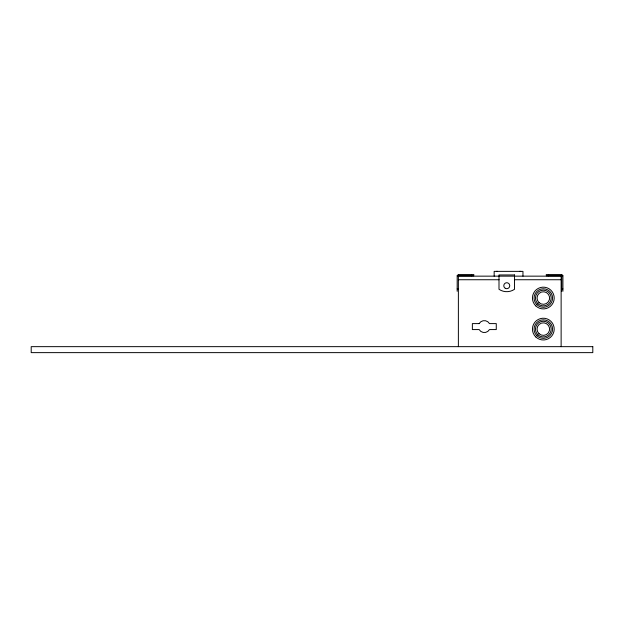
<?xml version="1.0" encoding="UTF-8"?>
<svg xmlns="http://www.w3.org/2000/svg" width="624" height="624" viewBox="0 0 624 624"><rect width="100%" height="100%" fill="white"/><g stroke="black" fill="none" stroke-linecap="round" stroke-linejoin="round"><path stroke-width="0.94" d="M457.181 291.291L457.181 275.761L458.375 274.568L473.905 274.568M546.179 274.568L561.717 274.568L562.91 275.761L562.91 291.291M457.181 275.761L473.905 275.761M546.179 275.761L562.91 275.761M458.375 276.151L561.132 276.151L561.132 346.655M458.375 279.739L499.091 279.739M514.605 279.739L561.132 279.739M457.181 288.904L458.375 288.904M561.717 288.904L562.91 288.904M561.717 274.568L561.717 291.291M548.574 274.568L548.574 275.761M522.959 276.151L522.959 271.37L494.161 271.37L494.161 276.151M520.751 271.37L519.558 271.37M497.57 271.37L496.376 271.37M471.518 274.568L471.518 275.761M458.375 274.568L458.375 346.655M514.535 274.958L498.997 274.958L498.997 289.294A13.814 13.814 0 0 0 514.535 289.294L514.535 274.958M479.146 323.599L472.368 323.599L472.368 329.573L479.146 329.573A5.975 5.975 0 0 0 489.489 329.573L496.267 329.573L496.267 323.599L489.489 323.599A5.975 5.975 0 0 0 479.146 323.599M592.8 346.655L31.2 346.655L31.2 352.63L592.8 352.63L592.8 346.655M539.058 333.715A6.287 6.287 0 0 0 549.455 330.494A6.287 6.287 0 0 0 541.46 323.099A6.287 6.287 0 0 0 539.058 333.715M537.989 334.87A7.855 7.855 0 0 0 550.984 330.837A7.855 7.855 0 0 0 540.992 321.594A7.855 7.855 0 0 0 537.989 334.87M535.774 336.937A10.881 10.881 0 0 0 553.886 331.718A10.881 10.881 0 0 0 540.306 318.646A10.881 10.881 0 0 0 535.774 336.937M536.897 335.774A9.266 9.266 0 0 0 552.318 331.328A9.266 9.266 0 0 0 540.758 320.198A9.266 9.266 0 0 0 536.897 335.774M539.058 302.648A6.287 6.287 0 0 0 549.455 299.426A6.287 6.287 0 0 0 541.46 292.032A6.287 6.287 0 0 0 539.058 302.648M537.989 303.802A7.855 7.855 0 0 0 550.984 299.77A7.855 7.855 0 0 0 540.992 290.527A7.855 7.855 0 0 0 537.989 303.802M535.774 305.869A10.881 10.881 0 0 0 553.886 300.651A10.881 10.881 0 0 0 540.306 287.578A10.881 10.881 0 0 0 535.774 305.869M536.897 304.707A9.266 9.266 0 0 0 552.318 300.261A9.266 9.266 0 0 0 540.758 289.13A9.266 9.266 0 0 0 536.897 304.707M505.276 288.296A2.987 2.987 0 0 0 509.753 285.714A2.987 2.987 0 0 0 505.276 283.124A2.987 2.987 0 0 0 505.276 288.296"/></g></svg>
